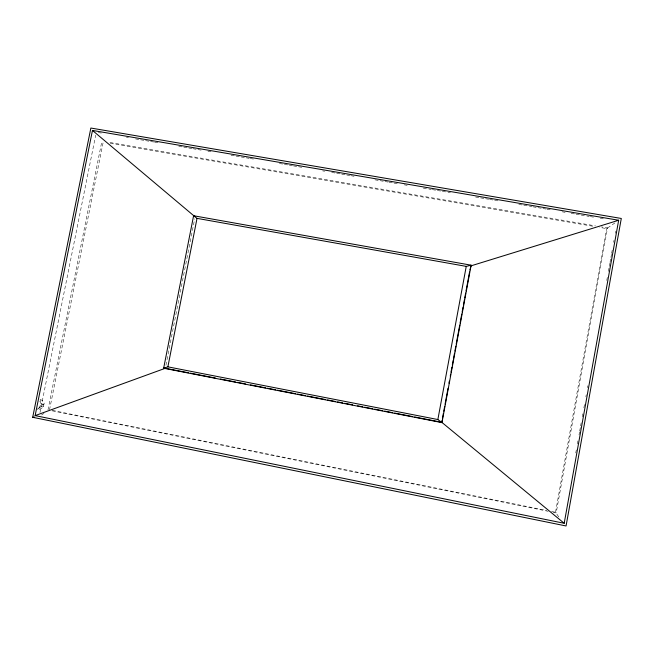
<?xml version="1.0" encoding="UTF-8"?>
<svg xmlns="http://www.w3.org/2000/svg" width="654" height="654" viewBox="0 0 654 654"><rect width="100%" height="100%" fill="white"/><g stroke="black" fill="none" stroke-linecap="round" stroke-linejoin="round"><path stroke-width="0.49" stroke-dasharray="3.27 2.45" d="M575.765 452.936L576.305 449.927M577.384 443.902L577.932 440.894M579.011 434.877L579.55 431.869M579.73 430.872L580.45 426.858M580.629 425.852L581.177 422.844M582.256 416.827L582.796 413.818M583.875 407.802L584.602 403.788M585.861 396.765L586.221 394.763M587.48 387.74L587.848 385.737M606.773 280.427L607.321 277.419M608.4 271.394L609.119 267.388M609.299 266.382L609.839 263.374M610.019 262.368L610.746 258.363M610.926 257.357L611.465 254.349M611.645 253.343L612.365 249.329M613.632 242.315L613.992 240.304M615.25 233.282L615.61 231.279M553.194 512.319L556.194 512.924L607.525 227.952L601.492 226.922M165.936 365.267L194.688 218.82M47.987 409.968L101.901 141.125M49.532 409.805L103.209 142.114M39.984 412.502L95.68 135.215M40.098 399.324L42.248 400.452L44.268 403.077L43.597 404.752L41.104 404.278A1.864 1.799 -79.7 0 0 40.671 406.445C46.974 404.385 40.785 409.984 37.981 409.412A5.322 1.921 -76.1 0 0 40.466 404.278A5.322 1.921 -76.1 0 0 39.992 399.406M43.548 405.987L43.491 406.175A1.848 1.782 -79.7 0 1 43.916 404.025L43.597 404.752M607.525 227.952L606.618 228.606L555.516 512.286L559.031 517.298M614.923 222.949L606.618 228.606L599.571 227.396M41.57 414.963L43.957 413.418M37.621 408.619L40.949 406.968L43.81 406.477M37.425 409.641L37.981 409.412M44.014 404.409L41.562 403.894L39.076 401.376M98.296 132.558L101.313 133.073M126.459 137.365L128.47 137.716M135.517 138.918L139.539 139.604M140.545 139.776L144.575 140.463M145.58 140.635L149.602 141.321M150.608 141.493L153.625 142.008M154.63 142.18L158.652 142.866M178.779 146.308L182.801 146.995M183.807 147.166L187.829 147.853M188.834 148.025L191.859 148.54M192.865 148.711L196.887 149.398M197.892 149.57L201.914 150.257M207.956 151.295L210.972 151.81M231.091 155.243L235.113 155.93M236.119 156.102L240.149 156.788M241.154 156.96L245.176 157.655M246.182 157.827L249.199 158.342M250.204 158.513L254.234 159.2M279.381 163.492L283.403 164.187M284.408 164.358L288.439 165.045M289.444 165.217L292.461 165.732M293.466 165.903L297.488 166.59M298.494 166.762L302.524 167.449M322.643 170.89L324.654 171.234M331.692 172.435L335.723 173.122M336.728 173.294L340.75 173.98M341.756 174.152L345.778 174.839M346.784 175.01L349.808 175.525M350.814 175.697L354.836 176.384M374.955 179.825L378.985 180.512M379.99 180.684L384.012 181.371M385.018 181.542L388.035 182.057M389.04 182.229L393.062 182.916M394.068 183.087L398.098 183.782M404.131 184.812L407.148 185.327M423.244 188.074L431.297 189.447M432.302 189.619L436.324 190.314M437.33 190.486L441.36 191.172M442.366 191.344L450.41 192.717M475.564 197.018L479.586 197.704M480.592 197.876L484.614 198.563M485.62 198.734L488.644 199.249M489.65 199.421L493.672 200.108M494.677 200.279L498.7 200.966M518.818 204.408L522.848 205.094M523.854 205.266L531.898 206.639M532.904 206.811L536.934 207.498M537.94 207.67L541.962 208.356M542.967 208.528L545.984 209.043M546.989 209.215L551.02 209.901M562.08 211.798L565.097 212.313M571.138 213.343L575.16 214.03M576.166 214.201L580.188 214.888M581.193 215.06L589.246 216.433M590.251 216.605L594.273 217.3M600.315 218.33L603.331 218.845M109.946 142.507L595.459 225.883M110.256 143.324L594.535 226.529M52.533 410.418L546.515 510.463M551.51 511.469L555.516 512.286L556.194 512.924M51.985 410.786L548.191 511.305"/><path stroke-width="0.98" d="M564.198 523.282L618.668 220.259L92.459 130.424L35.136 415.617L564.198 523.282L441.728 422.263L414.693 416.982M442.096 420.26L441.981 422.631L437.861 419.541L466.245 266.382L471.133 265.189L441.981 422.631L163.647 368.235L193.592 215.738L471.133 265.189L469.932 269.963M442.472 418.258L443.396 413.246M443.772 411.243L444.695 406.232M445.072 404.229L448.039 388.198M448.963 383.187L449.339 381.184M450.263 376.173L450.631 374.17M451.007 372.167L451.93 367.156M452.306 365.153L453.23 360.141M453.606 358.139L454.53 353.127M454.906 351.124L455.83 346.113M456.198 344.11L459.729 325.071M460.097 323.068L461.765 314.051M462.141 312.048L463.065 307.037M463.441 305.034L464.365 300.022M464.741 298.02L465.664 293.008M466.032 291.005L469.564 271.966M35.136 415.617L165.348 368.259L163.647 368.235L167.882 366.845L197.018 218.362L193.592 215.738M32.7 417.301L90.865 128.037L621.3 218.469L566.062 525.963L32.7 417.301L34.556 417.072M470.676 265.949L618.668 220.259M197.018 218.362L466.245 266.382M167.882 366.845L437.861 419.541M166.353 368.455L188.385 372.755M190.388 373.148L215.419 378.045M220.423 379.018L235.448 381.952M237.451 382.345L245.463 383.914M250.466 384.887L265.483 387.822M267.486 388.214L275.498 389.784M277.5 390.176L295.526 393.692M297.529 394.084L305.541 395.654M307.543 396.046L325.569 399.569M327.572 399.954L335.584 401.523M337.587 401.916L342.59 402.897M344.593 403.281L352.604 404.851M357.615 405.832L362.618 406.804M364.621 407.197L372.633 408.766M374.636 409.151L382.647 410.72M384.65 411.113L392.662 412.674M394.664 413.066L412.69 416.59M92.459 130.424L194.303 216.172"/></g></svg>
